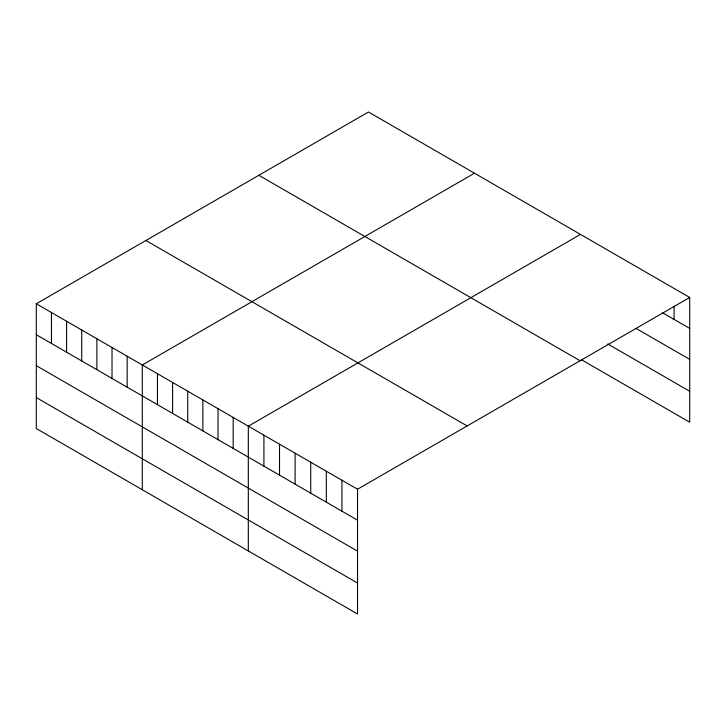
<?xml version="1.0" encoding="UTF-8"?>
<svg xmlns="http://www.w3.org/2000/svg" width="726" height="726" viewBox="0 0 726 726"><rect width="100%" height="100%" fill="white"/><g stroke="black" fill="none" stroke-linecap="round" stroke-linejoin="round"><path stroke-width="1.09" d="M36.3 303.777L357.537 489.233L357.537 614.005L36.3 428.54L36.3 303.777L368.463 111.995L689.7 297.46L689.7 422.223L581.453 359.733M474.477 173.205L142.305 364.978L142.305 489.741M580.482 234.407L248.31 426.18L248.31 550.943M357.537 489.233L689.7 297.46M662.393 312.652L689.7 328.415M636.067 328.406L689.7 359.37M607.789 343.979L689.7 391.269M258.855 175.284L580.083 360.749M145.917 240.487L467.145 425.953M36.3 334.722L357.537 520.188M36.3 365.686L357.537 551.143M36.3 397.585L357.537 583.042M674.1 306.136L674.1 319.404M341.928 480.231L341.928 511.177M326.328 471.219L326.328 502.174M310.728 462.208L310.728 493.163M295.119 453.205L295.119 484.151M279.519 444.194L279.519 475.149M263.919 435.183L263.919 466.137M233.173 417.432L233.173 448.387M218.027 408.693L218.027 439.647M202.881 399.944L202.881 430.899M187.735 391.205L187.735 422.16M172.597 382.466L172.597 413.412M157.451 373.718L157.451 404.672M127.159 356.23L127.159 387.185M112.022 347.491L112.022 378.437M96.876 338.743L96.876 369.697M81.729 330.003L81.729 360.958M66.583 321.264L66.583 352.21M51.446 312.516L51.446 343.471"/></g></svg>
